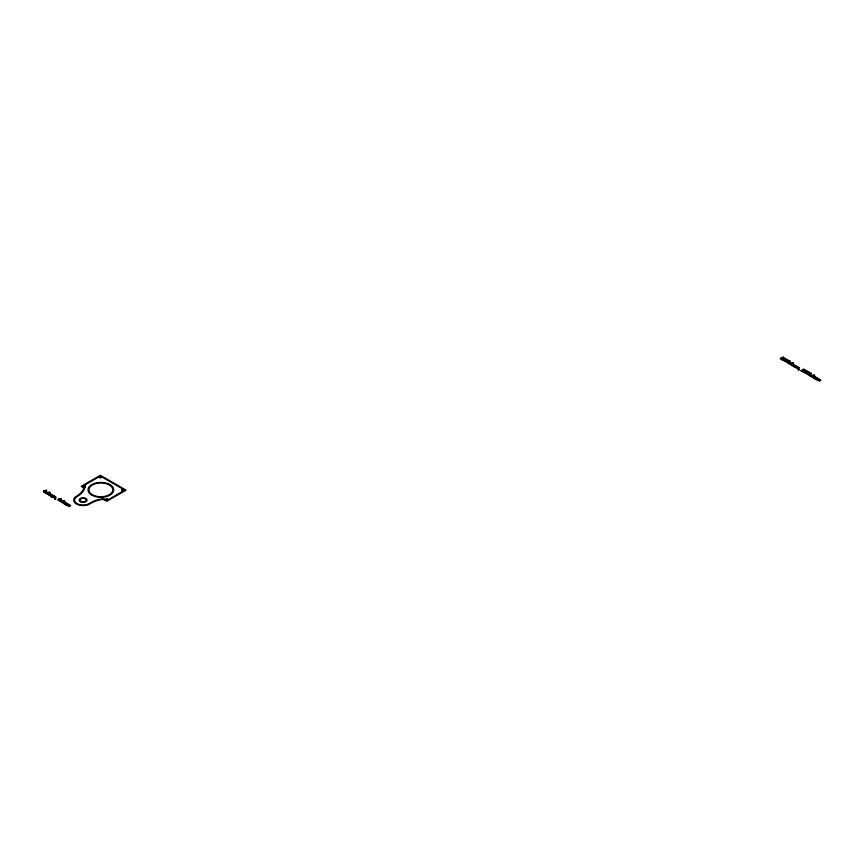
<?xml version="1.0" encoding="UTF-8"?>
<svg xmlns="http://www.w3.org/2000/svg" width="864" height="864" viewBox="0 0 864 864"><rect width="100%" height="100%" fill="white"/><g stroke="black" fill="none" stroke-linecap="round" stroke-linejoin="round"><path stroke-width="1.3" d="M85.298 486.756C86.476 485.352 82.447 485.881 84.218 486.853C87.836 486.086 81.259 486.076 85.298 486.756L84.65 486.378M101.012 477.684C102.19 476.302 98.183 476.788 99.922 477.77C103.55 477.036 96.984 476.993 101.012 477.684L100.364 477.306M107.536 499.597C108.713 498.215 104.717 498.679 106.423 499.684C110.074 498.96 103.507 498.895 107.536 499.597L106.888 499.219M123.25 490.525C124.427 489.164 120.463 489.575 122.126 490.601C125.788 489.92 119.232 489.802 123.25 490.525L122.602 490.147M815.335 376.726C812.171 379.717 812.905 376.088 815.335 376.715M783.583 357.296C781.25 356.173 777.352 361.876 783.616 357.307M65.988 504.954L67.338 503.734L64.973 502.438M66.074 504.997L68.72 504.209L67.1 505.537L65.016 504.392L66.755 503.334L64.822 504.274L63.828 503.701L65.675 502.956L64.843 502.535M794.869 367.222L796.219 366.001L793.854 364.705M794.956 367.265L797.602 366.476L795.928 367.837L793.908 366.66L795.636 365.602L793.703 366.541L792.709 365.969L794.556 365.224L793.724 364.802M816.026 379.436L818.759 378.691L817.085 380.041L815.054 378.875L816.782 377.816L814.849 378.756L813.866 378.184L815.713 377.438L814.882 377.017M797.148 366.779C798.109 367.513 794.858 369.349 798.682 367.47C798.293 368.442 796.748 370.04 799.643 367.978L797.278 366.682M818.305 378.994C819.299 379.696 816.005 381.564 819.839 379.685C819.493 380.624 817.906 382.255 820.8 380.192L818.435 378.896M50.296 494.132C52.585 494.456 47.704 495.86 50.155 495.634C55.22 493.636 47.66 496.703 52.499 497.167C58.277 492.361 47.531 499.511 52.79 495.331L50.425 494.035M53.719 496.109C54.68 496.854 51.419 498.679 55.253 496.8C54.864 497.772 53.32 499.37 56.214 497.308L53.849 496.012M68.267 504.511C69.228 505.246 65.977 507.082 69.8 505.202C69.466 506.142 67.867 507.773 70.762 505.71L68.396 504.414M815.011 376.92L817.193 377.784L816.08 379.404M43.686 491.357L44.442 492.016L46.408 490.363L43.686 491.357M46.991 493.258L47.736 493.927L49.702 492.264L46.991 493.258M58.234 499.759L58.99 500.418L60.955 498.766L58.234 499.759M61.538 501.66L62.294 502.33L64.249 500.666L61.538 501.66M784.922 360.752L785.668 361.411L787.633 359.759L784.922 360.752M787.115 362.027L787.871 362.686L789.836 361.033L787.115 362.027M790.42 363.928L791.176 364.597L793.13 362.934L790.42 363.928M806.069 372.967L806.825 373.626L808.79 371.974L806.069 372.967M808.272 374.231L809.017 374.9L810.983 373.248L808.272 374.231M811.577 376.142L812.322 376.801L814.288 375.149L811.577 376.142M83.84 487.912L83.668 488.452A26.687 15.412 0 0 1 77.371 495.634L74.887 497.362A9.504 5.486 0 0 0 76.399 503.982A9.504 5.486 0 0 0 87.869 504.857L90.817 503.366A26.136 15.088 0 0 1 102.546 499.327L106.888 501.217L126.068 490.147L100.364 475.308L81.184 486.378L83.84 487.912M55.739 499.057L54.832 499.23L55.739 499.057M799.168 369.727L798.26 369.9L799.168 369.727M45.986 492.977L45.295 492.977L45.986 492.977M60.534 501.379L59.843 501.379L60.534 501.379M789.415 363.647L788.724 363.647L789.415 363.647M810.562 375.862L809.87 375.862L810.562 375.862M785.927 358.895L782.46 359.662L784.242 360.396L783.4 360.601L781.682 359.608L785.03 359.24C786.294 357.977 782.147 358.722 784.825 358.214L785.927 358.895M804.881 369.835L801.403 370.602L803.196 371.336L802.354 371.542L800.636 370.548L803.984 370.181C804.373 368.928 801.209 369.338 804.524 369.371L804.881 369.835M807.084 371.11L803.606 371.876L805.399 372.6L804.557 372.816L802.84 371.822L806.188 371.444C806.576 370.202 803.412 370.602 806.728 370.634L807.084 371.11M44.021 490.59L43.513 492.026L45.09 492.113L46.775 491.044L46.526 490.298L44.021 490.59M47.326 492.491L46.818 493.927L48.395 494.024L50.08 492.955L49.831 492.21L47.326 492.491M58.568 498.982L58.061 500.418L59.648 500.515L61.333 499.446L61.074 498.701L58.568 498.982M61.873 500.893L61.366 502.33L62.942 502.416L64.627 501.347L64.379 500.612L61.873 500.893M785.257 359.986L784.739 361.422L786.326 361.508L788.011 360.439L787.763 359.705L785.257 359.986M787.46 361.249L786.942 362.686L788.53 362.783L790.214 361.714L789.966 360.968L787.46 361.249M790.754 363.161L790.247 364.597L791.824 364.684L793.508 363.614L793.26 362.88L790.754 363.161M806.404 372.2L805.896 373.637L807.473 373.723L809.158 372.654L808.909 371.909L806.404 372.2M808.607 373.464L808.099 374.9L809.676 374.998L811.361 373.928L811.112 373.183L808.607 373.464M811.912 375.376L811.393 376.812L812.981 376.898L814.666 375.829L814.417 375.084L811.912 375.376M49.118 494.813C46.105 495.504 53.406 491.929 49.118 494.813M63.666 503.215C60.599 503.971 67.975 500.31 63.666 503.215M792.547 365.483C789.469 366.239 796.867 362.578 792.547 365.483M100.364 476.053L82.49 486.378L84.823 487.728A27.605 15.941 0 0 1 77.058 496.606A8.575 4.957 0 0 0 77.058 503.604A8.575 4.957 0 0 0 89.186 503.604A27.054 15.617 0 0 1 103.68 498.614L106.888 500.472L124.772 490.147L100.364 476.053M91.789 495.104A12.863 7.43 0 0 0 113.314 491.767A12.863 7.43 0 0 0 97.556 482.674A12.863 7.43 0 0 0 91.789 495.104M80.309 501.725A3.985 2.3 0 0 0 86.962 500.699A3.985 2.3 0 0 0 82.091 497.88A3.985 2.3 0 0 0 80.309 501.725M92.437 494.726A11.934 6.89 0 0 0 112.417 491.638A11.934 6.89 0 0 0 97.794 483.192A11.934 6.89 0 0 0 92.437 494.726M80.957 501.347A3.056 1.76 0 0 0 86.076 500.558A3.056 1.76 0 0 0 82.328 498.398A3.056 1.76 0 0 0 80.957 501.347"/></g></svg>
